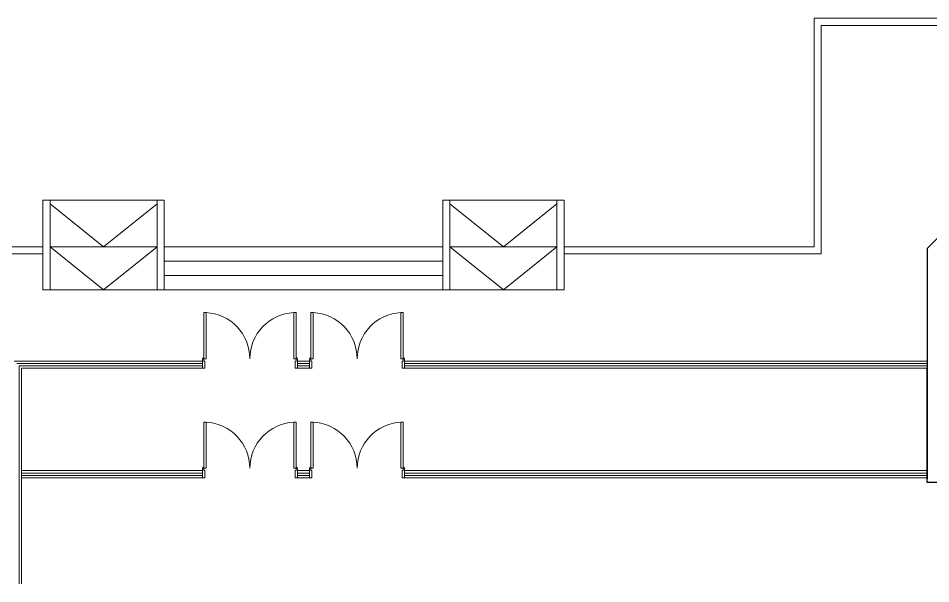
# Model space of a CAD drawing. Extents: x -1451 to 148, y -12854 to 856.
# Drawn here: x 65.41 to 84.58, y 387.2 to 399.07 of the extents above; entities that cross this region are included whole.
import ezdxf

# ---------------------------------------------------------------- set-up
doc = ezdxf.new("R2010")
doc.units = 0
doc.header["$LTSCALE"] = 0.15
doc.layers.add('0 sockets', color=252, linetype='Continuous')
for name, color, linetype, lineweight in [('anal', 252, 'Continuous', 20), ('DOOR', 252, 'Continuous', 20), ('wall', 252, 'Continuous', 30)]:
    doc.layers.add(name, color=color, linetype=linetype, lineweight=lineweight)

# ---------------------------------------------------------------- blocks, each defined once
blk = doc.blocks.new('D200')
at = {"layer": 'DOOR'}
for points in [[(0.03, 0.2), (0.03, 1.17), (0.08, 1.17), (0.08, 0.2)], [(1.97, 0.2), (1.97, 1.17), (1.92, 1.17), (1.92, 0.2)], [(0.03, 0.2), (0, 0.2), (0, 0), (0.05, 0), (0.05, 0.15), (0.03, 0.15)], [(1.97, 0.2), (2, 0.2), (2, 0), (1.95, 0), (1.95, 0.15), (1.97, 0.15)]]:
    blk.add_lwpolyline(points, close=True, dxfattribs=at)
for centre in [(0.02, 0.21), (1.98, 0.21)]:
    blk.add_circle(centre, 0.01, dxfattribs=at)
for centre, start, end in [((0.027, 0.2), 0, 87.0492), ((1.97, 0.2), 92.9508, 180)]:
    blk.add_arc(centre, 0.971, start, end, dxfattribs=at)
blk = doc.blocks.new('ARCH')
at = {"layer": 'anal'}
for p, q in [((82.125, 399.075), (132.6, 399.075)), ((84.6, 399.075), (82.125, 399.075)), ((82.125, 399.075), (82.125, 394.275)), ((82.275, 398.925), (132.6, 398.925)), ((84.6, 398.925), (82.275, 398.925)), ((82.275, 398.925), (82.275, 394.125)), ((65.925, 395.255), (66.075, 395.255)), ((65.925, 395.255), (65.925, 393.375)), ((66.075, 395.255), (66.075, 393.975)), ((66.075, 395.255), (68.325, 395.255)), ((66.075, 395.175), (67.2, 394.275)), ((67.2, 394.275), (68.325, 395.175)), ((68.325, 395.255), (68.325, 393.375)), ((68.325, 395.255), (68.475, 395.255)), ((68.475, 395.255), (68.475, 393.975)), ((74.325, 395.255), (74.475, 395.255)), ((74.325, 395.255), (74.325, 393.375)), ((74.475, 395.255), (74.475, 393.975)), ((74.475, 395.255), (76.725, 395.255)), ((74.475, 395.175), (75.6, 394.275)), ((75.6, 394.275), (76.725, 395.175)), ((76.725, 395.255), (76.725, 393.375)), ((76.725, 395.255), (76.875, 395.255)), ((76.875, 395.255), (76.875, 393.975)), ((65.925, 394.275), (54.075, 394.275)), ((65.925, 394.275), (65.925, 393.375)), ((66.075, 394.275), (66.075, 393.375)), ((66.075, 394.275), (66.075, 393.375)), ((68.325, 394.275), (66.075, 394.275)), ((66.075, 394.275), (67.2, 393.375)), ((67.2, 393.375), (68.325, 394.275)), ((68.475, 394.275), (68.475, 393.375)), ((68.475, 394.275), (74.325, 394.275)), ((74.325, 394.275), (68.475, 394.275)), ((74.325, 394.275), (74.325, 393.375)), ((74.475, 394.275), (74.475, 393.375)), ((74.475, 394.275), (76.725, 394.275)), ((74.475, 394.275), (75.6, 393.375)), ((75.6, 393.375), (76.725, 394.275)), ((76.725, 394.275), (76.725, 393.375)), ((82.125, 394.275), (76.875, 394.275)), ((76.875, 394.275), (76.875, 393.375)), ((65.925, 394.125), (53.925, 394.125)), ((68.475, 393.975), (74.325, 393.975)), ((82.275, 394.125), (76.875, 394.125)), ((68.475, 393.675), (74.325, 393.675)), ((65.925, 393.375), (76.875, 393.375)), ((66.075, 393.375), (68.325, 393.375)), ((69.275, 391.875), (65.325, 391.875)), ((71.525, 391.875), (71.275, 391.875)), ((84.5, 391.875), (73.525, 391.875)), ((69.275, 391.825), (65.375, 391.825)), ((65.425, 391.775), (65.425, 389.468)), ((69.275, 391.775), (65.425, 391.775)), ((65.475, 391.725), (65.475, 387.2)), ((69.275, 391.725), (65.475, 391.725)), ((71.525, 391.825), (71.275, 391.825)), ((71.525, 391.775), (71.275, 391.775)), ((71.525, 391.725), (71.275, 391.725)), ((84.5, 391.825), (73.525, 391.825)), ((84.5, 391.775), (73.525, 391.775)), ((84.5, 391.725), (73.525, 391.725)), ((69.275, 389.575), (65.475, 389.575)), ((71.525, 389.575), (71.275, 389.575)), ((84.5, 389.575), (73.525, 389.575)), ((65.425, 389.475), (65.425, 387.2)), ((65.425, 389.475), (65.425, 387.2)), ((69.275, 389.525), (65.475, 389.525)), ((69.275, 389.475), (65.475, 389.475)), ((69.275, 389.425), (65.475, 389.425)), ((71.525, 389.525), (71.275, 389.525)), ((71.525, 389.475), (71.275, 389.475)), ((71.525, 389.425), (71.275, 389.425)), ((84.5, 389.525), (73.525, 389.525)), ((84.5, 389.475), (73.525, 389.475)), ((84.5, 389.425), (73.525, 389.425))]:
    blk.add_line(p, q, dxfattribs=at)
at = {"layer": 'wall'}
for p, q in [((86.959, 396.7), (84.5, 394.241)), ((84.5, 394.241), (84.5, 389.4)), ((84.5, 389.325), (84.5, 391.725)), ((93.059, 389.325), (84.5, 389.325))]:
    blk.add_line(p, q, dxfattribs=at)
at = {"layer": 'DOOR'}
for p in [(69.275, 391.725), (69.275, 389.425)]:
    blk.add_blockref('D200', p, dxfattribs=at)
at = {"layer": 'DOOR', "xscale": -1}
for p in [(73.525, 391.725), (73.525, 389.425)]:
    blk.add_blockref('D200', p, dxfattribs=at)

msp = doc.modelspace()

# ---------------------------------------------------------------- block references
at = {"layer": '0 sockets', "color": 3}
msp.add_blockref('ARCH', (0, 0), dxfattribs=at)

doc.saveas('drawing.dxf')
